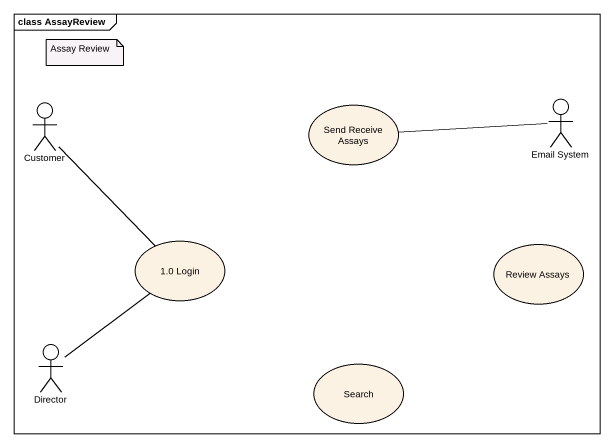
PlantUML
@startuml
mainframe class AssayReview
actor Customer
usecase "Send Receive Assays" as Send_Receive_Assays
actor "Email System" as Email_System
usecase "1.0 Login" as u1_0_Login
usecase "Review Assays" as Review_Assays
actor Director
usecase Search
Customer -- u1_0_Login
Send_Receive_Assays -right- Email_System
Director -up- u1_0_Login
note as N1
  Assay Review
end note
@enduml
